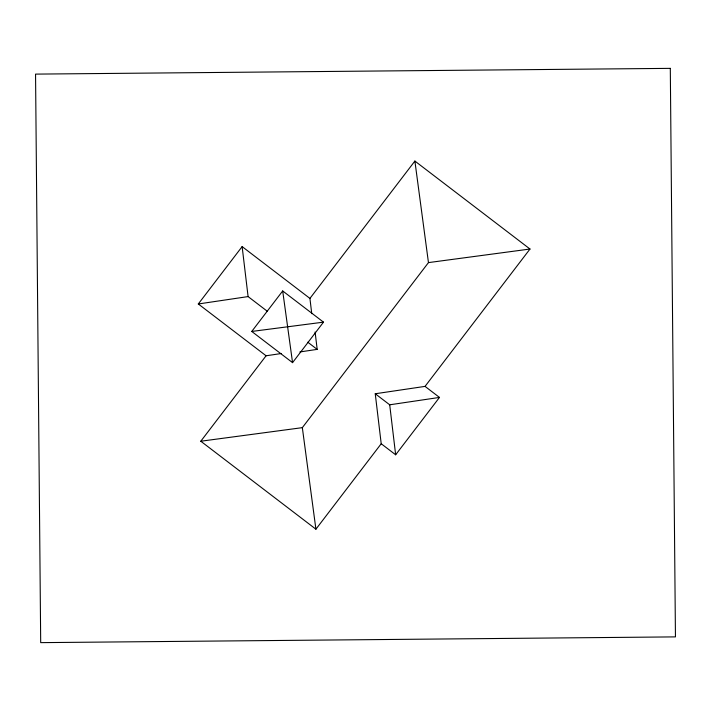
<?xml version="1.0" encoding="UTF-8"?>
<svg xmlns="http://www.w3.org/2000/svg" width="711" height="711" viewBox="0 0 711 711"><rect width="100%" height="100%" fill="white"/><g stroke="black" fill="none" stroke-linecap="round" stroke-linejoin="round"><path stroke-width="1.07" d="M281.28 353.527L266.092 355.776L198.298 303.97L242.131 246.601L309.925 298.416L311.747 313.658M251.747 331.45L282.694 290.959L323.496 322.145L292.559 362.637L251.747 331.45L323.496 322.145M309.925 298.416L414.886 161.059L529.997 249.028L425.045 386.384L375.248 393.761L381.212 443.744L315.915 529.197L200.795 441.229L266.092 355.776M200.795 441.229L302.335 427.649L428.457 262.608L414.886 161.059M381.212 443.744L395.654 454.782L439.487 397.422L425.045 386.384M198.298 303.97L248.095 296.585L267.336 311.294M299.891 351.945L317.177 349.377L315.106 332.028M375.248 393.761L389.699 404.799L439.487 397.422M428.457 262.608L529.997 249.028M307.783 342.204L317.177 349.377M282.694 290.959L292.559 362.637M302.335 427.649L315.915 529.197M389.699 404.799L395.654 454.782M242.131 246.601L248.095 296.585M670.304 68.363L35.55 74.113L40.696 642.637L675.45 636.887L670.304 68.363"/></g></svg>
